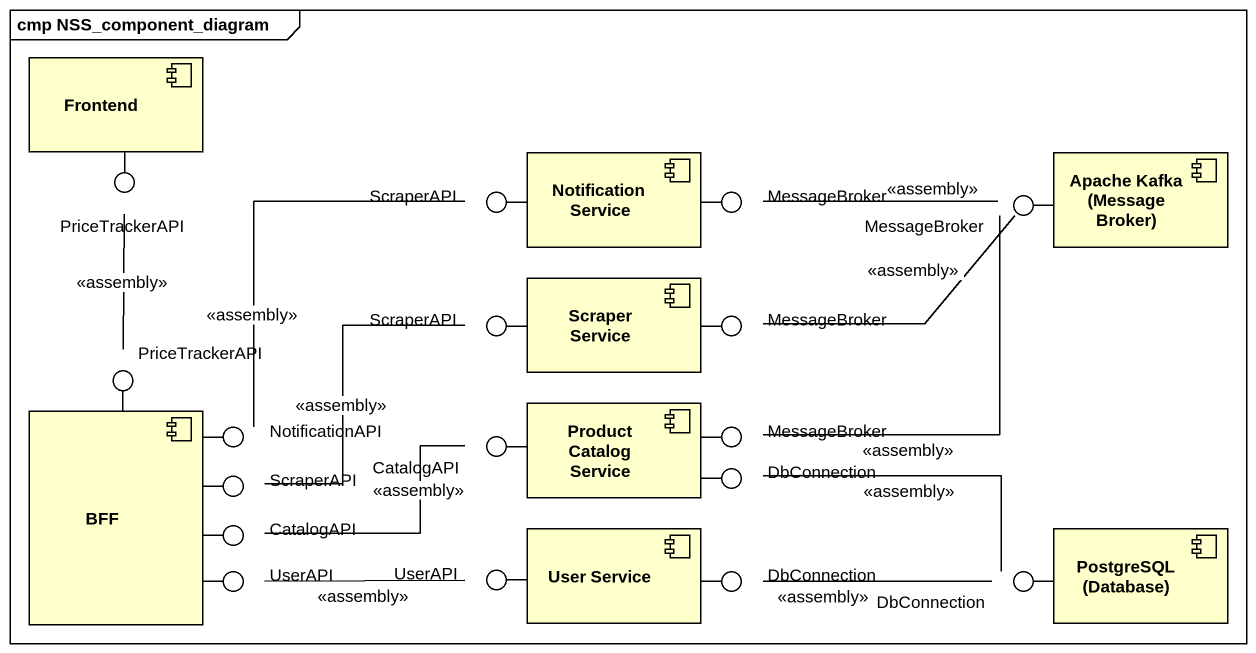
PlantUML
@startuml
mainframe cmp NSS_component_diagram
component Frontend
() PriceTrackerAPI
component "Notification Service" as Notification_Service
component "Apache Kafka (Message Broker)" as Apache_Kafka_Message_Broker
() ScraperAPI
() MessageBroker
() "MessageBroker" as MessageBroker_2
() "ScraperAPI" as ScraperAPI_2
component "Scraper Service" as Scraper_Service
() "MessageBroker" as MessageBroker_3
() "PriceTrackerAPI" as PriceTrackerAPI_2
component BFF
() NotificationAPI
() CatalogAPI
component "Product Catalog Service" as Product_Catalog_Service
() "MessageBroker" as MessageBroker_4
() "ScraperAPI" as ScraperAPI_3
() "CatalogAPI" as CatalogAPI_2
component "User Service" as User_Service
() DbConnection
component "PostgreSQL (Database)" as PostgreSQL_Database
() UserAPI
() "UserAPI" as UserAPI_2
() "DbConnection" as DbConnection_2
() "DbConnection" as DbConnection_3
Frontend -- PriceTrackerAPI
Notification_Service -left- ScraperAPI
Notification_Service -right- MessageBroker
Apache_Kafka_Message_Broker -left- MessageBroker_2
Scraper_Service -left- ScraperAPI_2
Scraper_Service -right- MessageBroker_3
BFF -up- PriceTrackerAPI_2
BFF -up- NotificationAPI
Product_Catalog_Service -left- CatalogAPI
Product_Catalog_Service -right- MessageBroker_4
BFF -right- ScraperAPI_3
BFF -right- CatalogAPI_2
Product_Catalog_Service -right- DbConnection
BFF -right- UserAPI
User_Service -left- UserAPI_2
User_Service -right- DbConnection_2
PostgreSQL_Database -left- DbConnection_3
MessageBroker -right- MessageBroker_2 : <<assembly>>
MessageBroker_3 -right- MessageBroker_2 : <<assembly>>
PriceTrackerAPI_2 -up- PriceTrackerAPI : <<assembly>>
NotificationAPI -up- ScraperAPI : <<assembly>>
MessageBroker_4 -up- MessageBroker_2 : <<assembly>>
ScraperAPI_3 -up- ScraperAPI_2 : <<assembly>>
CatalogAPI_2 -right- CatalogAPI : <<assembly>>
DbConnection -right- DbConnection_3 : <<assembly>>
UserAPI -right- UserAPI_2 : <<assembly>>
DbConnection_2 -right- DbConnection_3 : <<assembly>>
@enduml
